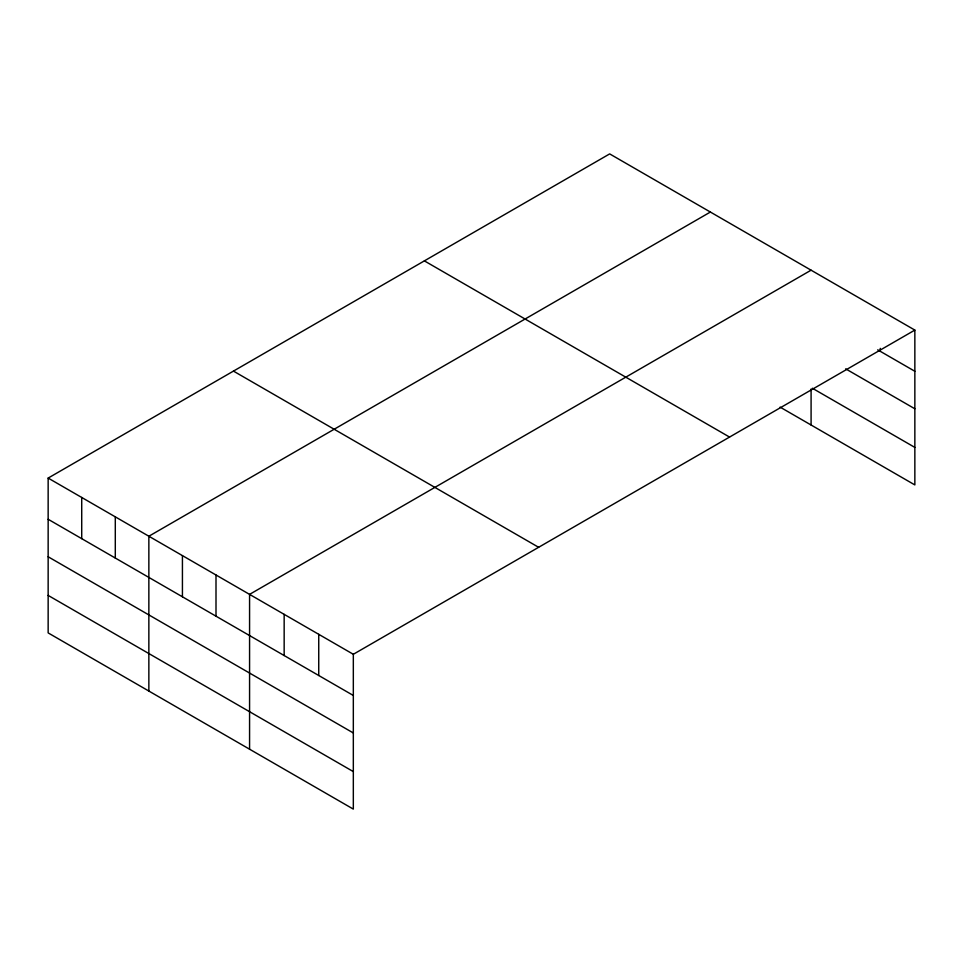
<?xml version="1.0" encoding="UTF-8"?>
<svg xmlns="http://www.w3.org/2000/svg" width="963" height="963" viewBox="0 0 963 963"><rect width="100%" height="100%" fill="white"/><g stroke="black" fill="none" stroke-linecap="round" stroke-linejoin="round"><path stroke-width="1.44" d="M780.102 407.12L914.85 484.919L914.85 330.092L609.675 153.899L48.15 478.081L48.15 632.908L353.325 809.101L353.325 654.286L48.15 478.081M710.381 212.041L148.856 536.235L148.856 691.049M811.087 270.182L249.573 594.376L249.573 749.202M353.325 654.286L914.85 330.092M877.702 349.834L914.85 371.273M845.67 368.841L914.85 408.781M812.375 388.245L914.85 447.41M424.37 260.877L729.545 437.07M233.455 371.104L538.63 547.297M48.15 519.274L353.325 695.467M48.15 556.77L353.325 732.963M48.15 595.411L353.325 771.604M880.266 348.365L880.266 351.302M811.087 389.004L811.087 425.008M318.741 634.316L318.741 675.496M284.157 614.346L284.157 655.526M216.001 574.995L216.001 616.176M182.428 555.615L182.428 596.795M115.295 516.854L115.295 558.034M81.723 497.462L81.723 538.654"/></g></svg>
